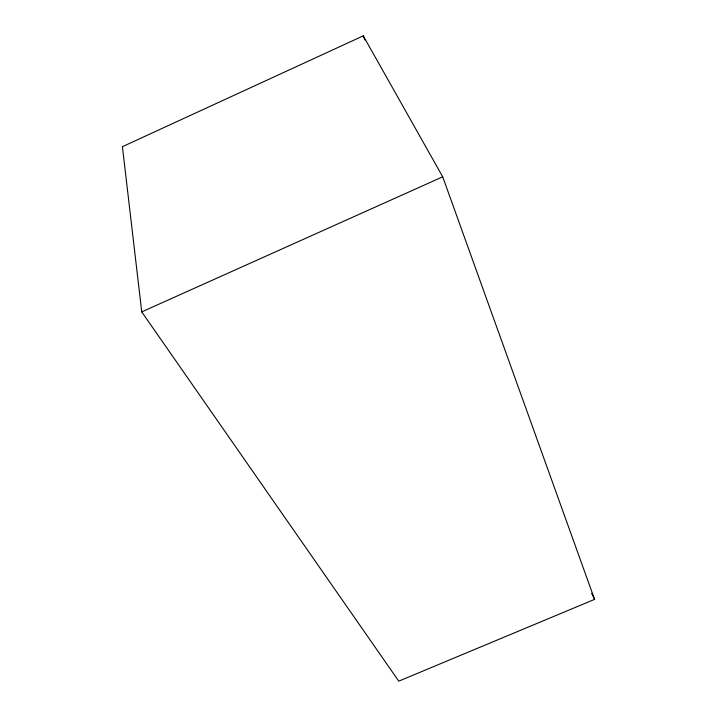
<?xml version="1.0" encoding="UTF-8"?>
<svg xmlns="http://www.w3.org/2000/svg" width="717" height="717" viewBox="0 0 717 717"><rect width="100%" height="100%" fill="white"/><g stroke="black" fill="none" stroke-linecap="round" stroke-linejoin="round"><path stroke-width="1.08" d="M363.268 35.85L122.41 146.689L141.742 311.886L398.769 681.15L594.59 599.376L442.712 176.812L363.268 35.85L364.863 40.027M141.742 311.886L442.712 176.812M591.65 593.335L594.59 599.376"/></g></svg>
